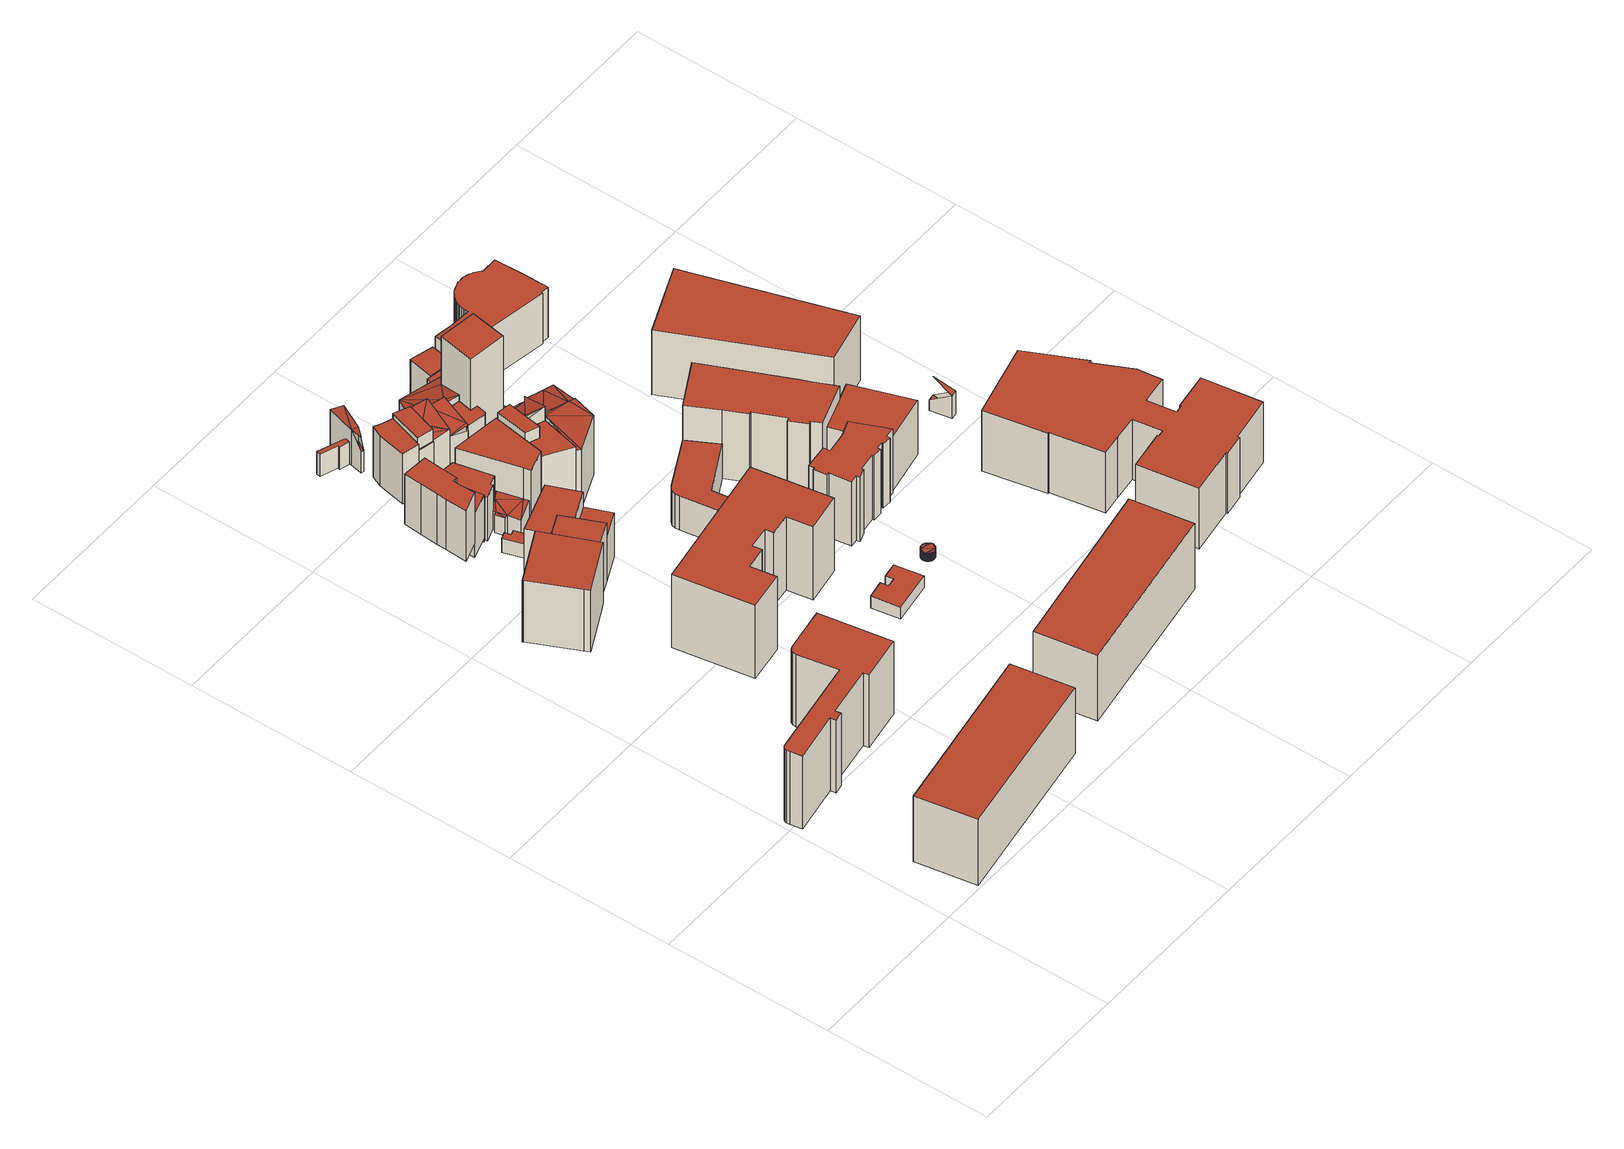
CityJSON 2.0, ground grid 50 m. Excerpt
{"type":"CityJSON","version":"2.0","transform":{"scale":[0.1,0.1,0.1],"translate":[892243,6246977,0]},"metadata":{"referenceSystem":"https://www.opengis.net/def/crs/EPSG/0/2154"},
"CityObjects":{
"building1":{"type":"Building","attributes":{"class":"Building"},"children":["building1-1"]},
"building1-1":{"type":"BuildingPart","parents":["building1"],"geometry":[{"type":"Solid","lod":"2.2","boundaries":[[[[0,1,2,3]],[[4,5,6,7]],[[7,6,2,3]],[[6,5,1,2]],[[5,4,0,1]],[[4,7,3,0]]]],"semantics":{"surfaces":[{"type":"GroundSurface"},{"type":"RoofSurface"},{"type":"WallSurface","on_footprint_edge":true}],"values":[[0,1,2,2,2,2]]}}]},
"building2":{"type":"Building","attributes":{"class":"Building"},"children":["building2-1"]},
"building2-1":{"type":"BuildingPart","parents":["building2"],"geometry":[{"type":"Solid","lod":"2.2","boundaries":[[[[8,9,10,11,12,13,14,15,16,17,18,19,20,21,22,23,24,25,26,27,28]],[[29,30,31,32,33,34,35,36,37,38,39,40,41,42,43,44,45,46,47,48,49]],[[49,48,27,28]],[[48,47,26,27]],[[47,46,25,26]],[[46,45,24,25]],[[45,44,23,24]],[[44,43,22,23]],[[43,42,21,22]],[[42,41,20,21]],[[41,40,19,20]],[[40,39,18,19]],[[39,38,17,18]],[[38,37,16,17]],[[37,36,15,16]],[[36,35,14,15]],[[35,34,13,14]],[[34,33,12,13]],[[33,32,11,12]],[[32,31,10,11]],[[31,30,9,10]],[[30,29,8,9]],[[29,49,28,8]]]],"semantics":{"surfaces":[{"type":"GroundSurface"},{"type":"RoofSurface"},{"type":"WallSurface","on_footprint_edge":true}],"values":[[0,1,2,2,2,2,2,2,2,2,2,2,2,2,2,2,2,2,2,2,2,2,2]]}}]},
"building3":{"type":"Building","attributes":{"class":"Building"},"children":["building3-1"]},
"building3-1":{"type":"BuildingPart","parents":["building3"],"geometry":[{"type":"Solid","lod":"2.2","boundaries":[[[[50,51,52,53,54,55,56]],[[57,58,59,60,61,62,63]],[[63,62,55,56]],[[62,61,54,55]],[[61,60,53,54]],[[60,59,52,53]],[[59,58,51,52]],[[58,57,50,51]],[[57,63,56,50]]]],"semantics":{"surfaces":[{"type":"GroundSurface"},{"type":"RoofSurface"},{"type":"WallSurface","on_footprint_edge":true}],"values":[[0,1,2,2,2,2,2,2,2]]}}]},
"building4":{"type":"Building","attributes":{"class":"Building"},"children":["building4-1"]},
"building4-1":{"type":"BuildingPart","parents":["building4"],"geometry":[{"type":"Solid","lod":"2.2","boundaries":[[[[64,65,66,67,68,69,70,71,72,73,74]],[[75,76,77,78,79,80,81,82,83,84,85]],[[85,84,73,74]],[[84,83,72,73]],[[83,82,71,72]],[[82,81,70,71]],[[81,80,69,70]],[[80,79,68,69]],[[79,78,67,68]],[[78,77,66,67]],[[77,76,65,66]],[[76,75,64,65]],[[75,85,74,64]]]],"semantics":{"surfaces":[{"type":"GroundSurface"},{"type":"RoofSurface"},{"type":"WallSurface","on_footprint_edge":true}],"values":[[0,1,2,2,2,2,2,2,2,2,2,2,2]]}}]},
"building5":{"type":"Building","attributes":{"class":"Building"},"children":["building5-1"]},
"building5-1":{"type":"BuildingPart","parents":["building5"],"geometry":[{"type":"Solid","lod":"2.2","boundaries":[[[[86,87,88,89,90,91,92,93,94,95]],[[96,97,98,99,100,101,102,103,104,105]],[[105,104,94,95]],[[104,103,93,94]],[[103,102,92,93]],[[102,101,91,92]],[[101,100,90,91]],[[100,99,89,90]],[[99,98,88,89]],[[98,97,87,88]],[[97,96,86,87]],[[96,105,95,86]]]],"semantics":{"surfaces":[{"type":"GroundSurface"},{"type":"RoofSurface"},{"type":"WallSurface","on_footprint_edge":true}],"values":[[0,1,2,2,2,2,2,2,2,2,2,2]]}}]},
"building6":{"type":"Building","attributes":{"class":"Building"},"children":["building6-1"]},
"building6-1":{"type":"BuildingPart","parents":["building6"],"geometry":[{"type":"Solid","lod":"2.2","boundaries":[[[[106,107,108,52]],[[109,110,111,112]],[[112,111,108,52]],[[111,110,107,108]],[[110,109,106,107]],[[109,112,52,106]]]],"semantics":{"surfaces":[{"type":"GroundSurface"},{"type":"RoofSurface"},{"type":"WallSurface","on_footprint_edge":true}],"values":[[0,1,2,2,2,2]]}}]},
"building7":{"type":"Building","attributes":{"class":"Building"},"children":["building7-1"]},
"building7-1":{"type":"BuildingPart","parents":["building7"],"geometry":[{"type":"Solid","lod":"2.2","boundaries":[[[[113,114,115,116,117,118]],[[119,120,121,122,123,124]],[[124,123,117,118]],[[123,122,116,117]],[[122,121,115,116]],[[121,120,114,115]],[[120,119,113,114]],[[119,124,118,113]]]],"semantics":{"surfaces":[{"type":"GroundSurface"},{"type":"RoofSurface"},{"type":"WallSurface","on_footprint_edge":true}],"values":[[0,1,2,2,2,2,2,2]]}}]},
"building8":{"type":"Building","attributes":{"class":"Building"},"children":["building8-1"]},
"building8-1":{"type":"BuildingPart","parents":["building8"],"geometry":[{"type":"Solid","lod":"2.2","boundaries":[[[[125,126,127,128,129,130]],[[131,132,133,134,135,136]],[[136,135,129,130]],[[135,134,128,129]],[[134,133,127,128]],[[133,132,126,127]],[[132,131,125,126]],[[131,136,130,125]]]],"semantics":{"surfaces":[{"type":"GroundSurface"},{"type":"RoofSurface"},{"type":"WallSurface","on_footprint_edge":true}],"values":[[0,1,2,2,2,2,2,2]]}}]},
"building9":{"type":"Building","attributes":{"class":"Building"},"children":["building9-1"]},
"building9-1":{"type":"BuildingPart","parents":["building9"],"geometry":[{"type":"Solid","lod":"2.2","boundaries":[[[[137,138,139,140,141,142]],[[143,144,145,146,147,148]],[[148,147,141,142]],[[147,146,140,141]],[[146,145,139,140]],[[145,144,138,139]],[[144,143,137,138]],[[143,148,142,137]]]],"semantics":{"surfaces":[{"type":"GroundSurface"},{"type":"RoofSurface"},{"type":"WallSurface","on_footprint_edge":true}],"values":[[0,1,2,2,2,2,2,2]]}}]},
"building10":{"type":"Building","attributes":{"class":"Building"},"children":["building10-1"]},
"building10-1":{"type":"BuildingPart","parents":["building10"],"geometry":[{"type":"Solid","lod":"2.2","boundaries":[[[[149,150,151,152,153,154,155,156,157]],[[158,159,160,161,162,163,164,165,166]],[[166,165,156,157]],[[165,164,155,156]],[[164,163,154,155]],[[163,162,153,154]],[[162,161,152,153]],[[161,160,151,152]],[[160,159,150,151]],[[159,158,149,150]],[[158,166,157,149]]]],"semantics":{"surfaces":[{"type":"GroundSurface"},{"type":"RoofSurface"},{"type":"WallSurface","on_footprint_edge":true}],"values":[[0,1,2,2,2,2,2,2,2,2,2]]}}]},
"building11":{"type":"Building","attributes":{"class":"Building"},"children":["building11-1"]},
"building11-1":{"type":"BuildingPart","parents":["building11"],"geometry":[{"type":"Solid","lod":"2.2","boundaries":[[[[167,168,169,170,171,172]],[[173,174,175,176,177,178]],[[178,177,171,172]],[[177,176,170,171]],[[176,175,169,170]],[[175,174,168,169]],[[174,173,167,168]],[[173,178,172,167]]]],"semantics":{"surfaces":[{"type":"GroundSurface"},{"type":"RoofSurface"},{"type":"WallSurface","on_footprint_edge":true}],"values":[[0,1,2,2,2,2,2,2]]}}]},
"building12":{"type":"Building","attributes":{"class":"Building"},"children":["building12-1"]},
"building12-1":{"type":"BuildingPart","parents":["building12"],"geometry":[{"type":"Solid","lod":"2.2","boundaries":[[[[179,180,181,182]],[[183,184,185,186]],[[186,185,181,182]],[[185,184,180,181]],[[184,183,179,180]],[[183,186,182,179]]]],"semantics":{"surfaces":[{"type":"GroundSurface"},{"type":"RoofSurface"},{"type":"WallSurface","on_footprint_edge":true}],"values":[[0,1,2,2,2,2]]}}]},
"building13":{"type":"Building","attributes":{"class":"Building"},"children":["building13-1"]},
"building13-1":{"type":"BuildingPart","parents":["building13"],"geometry":[{"type":"Solid","lod":"2.2","boundaries":[[[[187,188,189,190]],[[191,192,193,194]],[[194,193,189,190]],[[193,192,188,189]],[[192,191,187,188]],[[191,194,190,187]]]],"semantics":{"surfaces":[{"type":"GroundSurface"},{"type":"RoofSurface"},{"type":"WallSurface","on_footprint_edge":true}],"values":[[0,1,2,2,2,2]]}}]},
"building14":{"type":"Building","attributes":{"class":"Building"},"children":["building14-1"]},
"building14-1":{"type":"BuildingPart","parents":["building14"],"geometry":[{"type":"Solid","lod":"2.2","boundaries":[[[[195,196,197]],[[198,197,196]],[[199,197,200]],[[198,200,197]],[[201,202,200]],[[201,200,203]],[[198,203,200]],[[204,203,205]],[[198,205,203]],[[206,207,208,209,210,154,211,212,213,214,215]],[[198,196,214,215]],[[196,195,213,214]],[[195,197,212,213]],[[197,199,211,212]],[[199,200,154,211]],[[200,202,210,154]],[[202,201,209,210]],[[201,203,208,209]],[[203,204,207,208]],[[204,205,206,207]],[[205,198,215,206]]]],"semantics":{"surfaces":[{"type":"RoofSurface","rf_azimuth":191.7,"rf_slope":12.18},{"type":"GroundSurface"},{"type":"WallSurface","on_footprint_edge":true}],"values":[[0,0,0,0,0,0,0,0,0,1,2,2,2,2,2,2,2,2,2,2,2]]}}]},
"building15":{"type":"Building","attributes":{"class":"Building"},"children":["building15-1"]},
"building15-1":{"type":"BuildingPart","parents":["building15"],"geometry":[{"type":"MultiSurface","lod":"2.2","boundaries":[[[216,217,218]],[[219,216,218]],[[220,221,222]],[[218,223,219]],[[224,225,226,227,228,229]],[[218,217,228,229]],[[217,216,227,228]],[[216,219,226,227]],[[219,220,225,226]],[[220,222,224,225]],[[222,218,229,224]]],"semantics":{"surfaces":[{"type":"RoofSurface","rf_azimuth":335.39,"rf_slope":6.69},{"type":"RoofSurface","rf_azimuth":338.64,"rf_slope":8.21},{"type":"GroundSurface"},{"type":"WallSurface","on_footprint_edge":true}],"values":[0,0,1,0,2,3,3,3,3,3,3]}}]},
"building16":{"type":"Building","attributes":{"class":"Building"},"children":["building16-1"]},
"building16-1":{"type":"BuildingPart","parents":["building16"],"geometry":[{"type":"Solid","lod":"2.2","boundaries":[[[[230,231,232,233,234,235,236]],[[237,238,239,240,241,242,243]],[[243,242,235,236]],[[242,241,234,235]],[[241,240,233,234]],[[240,239,232,233]],[[239,238,231,232]],[[238,237,230,231]],[[237,243,236,230]]]],"semantics":{"surfaces":[{"type":"GroundSurface"},{"type":"RoofSurface"},{"type":"WallSurface","on_footprint_edge":true}],"values":[[0,1,2,2,2,2,2,2,2]]}}]},
"building17":{"type":"Building","attributes":{"class":"Building"},"children":["building17-1"]},
"building17-1":{"type":"BuildingPart","parents":["building17"],"geometry":[{"type":"Solid","lod":"2.2","boundaries":[[[[244,245,246]],[[247,245,244]],[[248,246,245]],[[249,246,248]],[[250,246,249]],[[251,252,253,254,255,256,257]],[[249,248,256,257]],[[248,245,255,256]],[[245,247,254,255]],[[247,244,253,254]],[[244,246,252,253]],[[246,250,251,252]],[[250,249,257,251]]]],"semantics":{"surfaces":[{"type":"RoofSurface","rf_azimuth":247.99,"rf_slope":16.84},{"type":"GroundSurface"},{"type":"WallSurface","on_footprint_edge":true}],"values":[[0,0,0,0,0,1,2,2,2,2,2,2,2]]}}]},
"building18":{"type":"Building","attributes":{"class":"Building"},"children":["building18-1"]},
"building18-1":{"type":"BuildingPart","parents":["building18"],"geometry":[{"type":"Solid","lod":"2.2","boundaries":[[[[258,259,260,261,262,263,264,265,266,267,268,269]],[[270,271,272,273,274,275,276,277,278,279,280,281]],[[281,280,268,269]],[[280,279,267,268]],[[279,278,266,267]],[[278,277,265,266]],[[277,276,264,265]],[[276,275,263,264]],[[275,274,262,263]],[[274,273,261,262]],[[273,272,260,261]],[[272,271,259,260]],[[271,270,258,259]],[[270,281,269,258]]]],"semantics":{"surfaces":[{"type":"GroundSurface"},{"type":"RoofSurface"},{"type":"WallSurface","on_footprint_edge":true}],"values":[[0,1,2,2,2,2,2,2,2,2,2,2,2,2]]}}]},
"building19":{"type":"Building","attributes":{"class":"Building"},"children":["building19-1"]},
"building19-1":{"type":"BuildingPart","parents":["building19"],"geometry":[{"type":"Solid","lod":"2.2","boundaries":[[[[282,283,284,285,286]],[[287,288,289,290,291]],[[291,290,285,286]],[[290,289,284,285]],[[289,288,283,284]],[[288,287,282,283]],[[287,291,286,282]]]],"semantics":{"surfaces":[{"type":"GroundSurface"},{"type":"RoofSurface"},{"type":"WallSurface","on_footprint_edge":true}],"values":[[0,1,2,2,2,2,2]]}}]},
"building20":{"type":"Building","attributes":{"class":"Building"},"children":["building20-1"]},
"building20-1":{"type":"BuildingPart","parents":["building20"],"geometry":[{"type":"MultiSurface","lod":"2.2","boundaries":[[[292,293,294]],[[295,292,296]],[[294,296,292]],[[297,298,299,300,301]],[[294,293,300,301]],[[293,292,299,300]],[[292,302,298,299]],[[302,296,297,298]],[[296,294,301,297]]],"semantics":{"surfaces":[{"type":"RoofSurface","rf_azimuth":255.62,"rf_slope":13.89},{"type":"GroundSurface"},{"type":"WallSurface","on_footprint_edge":true}],"values":[0,0,0,1,2,2,2,2,2]}}]},
"building21":{"type":"Building","attributes":{"class":"Building"},"children":["building21-1"]},
"building21-1":{"type":"BuildingPart","parents":["building21"],"geometry":[{"type":"Solid","lod":"2.2","boundaries":[[[[303,304,305,306,307,308]],[[309,310,311,312,313,314]],[[314,313,307,308]],[[313,312,306,307]],[[312,311,305,306]],[[311,310,304,305]],[[310,309,303,304]],[[309,314,308,303]]]],"semantics":{"surfaces":[{"type":"GroundSurface"},{"type":"RoofSurface"},{"type":"WallSurface","on_footprint_edge":true}],"values":[[0,1,2,2,2,2,2,2]]}}]},
"building22":{"type":"Building","attributes":{"class":"Building"},"children":["building22-1"]},
"building22-1":{"type":"BuildingPart","parents":["building22"],"geometry":[{"type":"Solid","lod":"2.2","boundaries":[[[[315,316,317,318,319,320,321,322]],[[323,324,325,326,327,328,329,330]],[[330,329,321,322]],[[329,328,320,321]],[[328,327,319,320]],[[327,326,318,319]],[[326,325,317,318]],[[325,324,316,317]],[[324,323,315,316]],[[323,330,322,315]]]],"semantics":{"surfaces":[{"type":"GroundSurface"},{"type":"RoofSurface"},{"type":"WallSurface","on_footprint_edge":true}],"values":[[0,1,2,2,2,2,2,2,2,2]]}}]},
"building23":{"type":"Building","attributes":{"class":"Building"},"children":["building23-1"]},
"building23-1":{"type":"BuildingPart","parents":["building23"],"geometry":[{"type":"Solid","lod":"2.2","boundaries":[[[[331,332,333,334,335]],[[336,337,338,339,340]],[[340,339,334,335]],[[339,338,333,334]],[[338,337,332,333]],[[337,336,331,332]],[[336,340,335,331]]]],"semantics":{"surfaces":[{"type":"GroundSurface"},{"type":"RoofSurface"},{"type":"WallSurface","on_footprint_edge":true}],"values":[[0,1,2,2,2,2,2]]}}]},
"building24":{"type":"Building","attributes":{"class":"Building"},"children":["building24-1"]},
"building24-1":{"type":"BuildingPart","parents":["building24"],"geometry":[{"type":"Solid","lod":"2.2","boundaries":[[[[341,342,343]],[[344,343,342]],[[345,343,346]],[[347,345,346]],[[344,346,343]],[[348,346,344]],[[348,344,349]],[[350,351,352,353,354,355,356,357,358]],[[344,342,357,358]],[[342,341,356,357]],[[341,343,355,356]],[[343,345,354,355]],[[345,347,353,354]],[[347,346,352,353]],[[346,348,351,352]],[[348,349,350,351]],[[349,344,358,350]]]],"semantics":{"surfaces":[{"type":"RoofSurface","rf_azimuth":75.99,"rf_slope":11.45},{"type":"GroundSurface"},{"type":"WallSurface","on_footprint_edge":true}],"values":[[0,0,0,0,0,0,0,1,2,2,2,2,2,2,2,2,2]]}}]},
"building25":{"type":"Building","attributes":{"class":"Building"},"children":["building25-1"]},
"building25-1":{"type":"BuildingPart","parents":["building25"],"geometry":[{"type":"MultiSurface","lod":"2.2","boundaries":[[[359,360,361]],[[362,363,364]],[[365,364,363]],[[366,367,368,369,370]],[[371,360,369,370]],[[360,359,368,369]],[[359,361,367,368]],[[361,364,366,367]],[[364,371,370,366]]],"semantics":{"surfaces":[{"type":"RoofSurface","rf_azimuth":84.65,"rf_slope":17.13},{"type":"RoofSurface","rf_azimuth":87.04,"rf_slope":14.15},{"type":"GroundSurface"},{"type":"WallSurface","on_footprint_edge":true}],"values":[0,1,1,2,3,3,3,3,3]}}]},
"building26":{"type":"Building","attributes":{"class":"Building"},"children":["building26-1"]},
"building26-1":{"type":"BuildingPart","parents":["building26"],"geometry":[{"type":"Solid","lod":"2.2","boundaries":[[[[372,373,374,375,376,377,378,379]],[[380,381,382,383,384,385,386,387]],[[387,386,378,379]],[[386,385,377,378]],[[385,384,376,377]],[[384,383,375,376]],[[383,382,374,375]],[[382,381,373,374]],[[381,380,372,373]],[[380,387,379,372]]]],"semantics":{"surfaces":[{"type":"GroundSurface"},{"type":"RoofSurface"},{"type":"WallSurface","on_footprint_edge":true}],"values":[[0,1,2,2,2,2,2,2,2,2]]}}]},
"building27":{"type":"Building","attributes":{"class":"Building"},"children":["building27-1"]},
"building27-1":{"type":"BuildingPart","parents":["building27"],"geometry":[{"type":"Solid","lod":"2.2","boundaries":[[[[388,389,390]],[[391,388,392]],[[390,392,388]],[[393,392,390]],[[394,393,390]],[[395,396,397,398,399,400,401]],[[390,389,400,401]],[[389,388,399,400]],[[388,391,398,399]],[[391,392,397,398]],[[392,393,396,397]],[[393,394,395,396]],[[394,390,401,395]]]],"semantics":{"surfaces":[{"type":"RoofSurface","rf_azimuth":289.64,"rf_slope":17.47},{"type":"GroundSurface"},{"type":"WallSurface","on_footprint_edge":true}],"values":[[0,0,0,0,0,1,2,2,2,2,2,2,2]]}}]},
"building28":{"type":"Building","attributes":{"class":"Building"},"children":["building28-1"]},
"building28-1":{"type":"BuildingPart","parents":["building28"],"geometry":[{"type":"Solid","lod":"2.2","boundaries":[[[[402,403,404,405]],[[406,407,408,409]],[[409,408,404,405]],[[408,407,403,404]],[[407,406,402,403]],[[406,409,405,402]]]],"semantics":{"surfaces":[{"type":"GroundSurface"},{"type":"RoofSurface"},{"type":"WallSurface","on_footprint_edge":true}],"values":[[0,1,2,2,2,2]]}}]},
"building29":{"type":"Building","attributes":{"class":"Building"},"children":["building29-1"]},
"building29-1":{"type":"BuildingPart","parents":["building29"],"geometry":[{"type":"Solid","lod":"2.2","boundaries":[[[[410,411,412]],[[413,414,415]],[[410,415,414]],[[415,410,412]],[[416,417,418,419,420,421]],[[412,411,420,421]],[[411,410,419,420]],[[410,414,418,419]],[[414,413,417,418]],[[413,415,416,417]],[[415,412,421,416]]]],"semantics":{"surfaces":[{"type":"RoofSurface","rf_azimuth":353.39,"rf_slope":13.62},{"type":"GroundSurface"},{"type":"WallSurface","on_footprint_edge":true}],"values":[[0,0,0,0,1,2,2,2,2,2,2]]}}]},
"building30":{"type":"Building","attributes":{"class":"Building"},"children":["building30-1"]},
"building30-1":{"type":"BuildingPart","parents":["building30"],"geometry":[{"type":"Solid","lod":"2.2","boundaries":[[[[422,423,424,425]],[[426,427,428,429]],[[429,428,424,425]],[[428,427,423,424]],[[427,426,422,423]],[[426,429,425,422]]]],"semantics":{"surfaces":[{"type":"GroundSurface"},{"type":"RoofSurface"},{"type":"WallSurface","on_footprint_edge":true}],"values":[[0,1,2,2,2,2]]}}]},
"building31":{"type":"Building","attributes":{"class":"Building"},"children":["building31-1"]},
"building31-1":{"type":"BuildingPart","parents":["building31"],"geometry":[{"type":"Solid","lod":"2.2","boundaries":[[[[430,431,432,433,434,435,436,437,438,439,440]],[[441,442,443,444,445,446,447,448,449,450,451]],[[451,450,439,440]],[[450,449,438,439]],[[449,448,437,438]],[[448,447,436,437]],[[447,446,435,436]],[[446,445,434,435]],[[445,444,433,434]],[[444,443,432,433]],[[443,442,431,432]],[[442,441,430,431]],[[441,451,440,430]]]],"semantics":{"surfaces":[{"type":"GroundSurface"},{"type":"RoofSurface"},{"type":"WallSurface","on_footprint_edge":true}],"values":[[0,1,2,2,2,2,2,2,2,2,2,2,2]]}}]},
"building32":{"type":"Building","attributes":{"class":"Building"},"children":["building32-1"]},
"building32-1":{"type":"BuildingPart","parents":["building32"],"geometry":[{"type":"Solid","lod":"2.2","boundaries":[[[[452,434,453,454]],[[455,456,457,458]],[[458,457,453,454]],[[457,456,434,453]],[[456,455,452,434]],[[455,458,454,452]]]],"semantics":{"surfaces":[{"type":"GroundSurface"},{"type":"RoofSurface"},{"type":"WallSurface","on_footprint_edge":true}],"values":[[0,1,2,2,2,2]]}}]},
"building33":{"type":"Building","attributes":{"class":"Building"},"children":["building33-1"]},
"building33-1":{"type":"BuildingPart","parents":["building33"],"geometry":[{"type":"Solid","lod":"2.2","boundaries":[[[[459,460,461,462,463,464,465,466,467,468]],[[469,470,471,472,473,474,475,476,477,478]],[[478,477,467,468]],[[477,476,466,467]],[[476,475,465,466]],[[475,474,464,465]],[[474,473,463,464]],[[473,472,462,463]],[[472,471,461,462]],[[471,470,460,461]],[[470,469,459,460]],[[469,478,468,459]]]],"semantics":{"surfaces":[{"type":"GroundSurface"},{"type":"RoofSurface"},{"type":"WallSurface","on_footprint_edge":true}],"values":[[0,1,2,2,2,2,2,2,2,2,2,2]]}}]},
"building34":{"type":"Building","attributes":{"class":"Building"},"children":["building34-1"]},
"building34-1":{"type":"BuildingPart","parents":["building34"],"geometry":[{"type":"Solid","lod":"2.2","boundaries":[[[[479,480,481]],[[482,479,483]],[[483,479,484]],[[481,484,479]],[[484,485,486,487,488,481]],[[480,488,481]],[[480,479,487,488]],[[479,482,486,487]],[[482,483,485,486]],[[483,484,485]]]],"semantics":{"surfaces":[{"type":"RoofSurface","rf_azimuth":299.17,"rf_slope":3.22},{"type":"GroundSurface"},{"type":"WallSurface","on_footprint_edge":true}],"values":[[0,0,0,0,1,2,2,2,2,2]]}}]},
"building35":{"type":"Building","attributes":{"class":"Building"},"children":["building35-1"]},
"building35-1":{"type":"BuildingPart","parents":["building35"],"geometry":[{"type":"Solid","lod":"2.2","boundaries":[[[[489,490,491,492,493,494,495,496,497,498,499,500,501,502,503,504,505,506]],[[507,508,509,510,511,512,513,514,515,516,517,518,519,520,521,522,523,524]],[[524,523,505,506]],[[523,522,504,505]],[[522,521,503,504]],[[521,520,502,503]],[[520,519,501,502]],[[519,518,500,501]],[[518,517,499,500]],[[517,516,498,499]],[[516,515,497,498]],[[515,514,496,497]],[[514,513,495,496]],[[513,512,494,495]],[[512,511,493,494]],[[511,510,492,493]],[[510,509,491,492]],[[509,508,490,491]],[[508,507,489,490]],[[507,524,506,489]]]],"semantics":{"surfaces":[{"type":"GroundSurface"},{"type":"RoofSurface"},{"type":"WallSurface","on_footprint_edge":true}],"values":[[0,1,2,2,2,2,2,2,2,2,2,2,2,2,2,2,2,2,2,2]]}}]},
"building36":{"type":"Building","attributes":{"class":"Building"},"children":["building36-1"]},
"building36-1":{"type":"BuildingPart","parents":["building36"],"geometry":[{"type":"Solid","lod":"2.2","boundaries":[[[[525,526,527]],[[528,529,530]],[[525,530,529]],[[531,530,532]],[[533,530,531]],[[525,532,530]],[[534,535,536]],[[537,532,538]],[[539,537,538]],[[538,532,540]],[[541,542,540]],[[538,540,542]],[[540,532,543]],[[544,543,545]],[[546,547,544]],[[543,544,547]],[[548,549,550]],[[551,544,545]],[[552,550,549]],[[553,554,552]],[[545,552,554]],[[545,550,552]],[[555,552,549]],[[543,550,545]],[[556,557,548]],[[549,548,557]],[[532,550,543]],[[550,532,558]],[[559,560,558]],[[550,558,560]],[[561,558,535]],[[562,558,563]],[[563,558,564]],[[565,563,564]],[[564,558,561]],[[566,564,561]],[[532,535,558]],[[567,568,569]],[[561,569,568]],[[570,569,535]],[[571,569,570]],[[561,535,569]],[[536,535,572]],[[573,535,574]],[[575,573,574]],[[576,574,534]],[[577,578,576]],[[574,576,578]],[[535,534,574]],[[579,534,536]],[[580,581,582]],[[534,582,581]],[[582,534,579]],[[583,582,579]],[[532,572,535]],[[584,585,586]],[[579,586,585]],[[587,586,536]],[[588,586,587]],[[589,587,536]],[[590,591,589]],[[587,589,591]],[[579,536,586]],[[525,572,532]],[[592,593,572]],[[536,572,593]],[[527,572,525]],[[594,572,595]],[[527,595,572]],[[596,595,527]],[[597,598,599,600,601,602,603,604,605,606,607,608,609,610,611,612,613,614,615,616,617,618,619,620,621,622,623,624,625,626,627,628,629,630,631,632,633,634,635,636,637,638,639,640,641,642,643,644,645,646,647,648,649,650,651,652,653,654,655,656,657,658,659,660,661,662,663,664,665,666,667,668]],[[527,526,667,668]],[[526,525,666,667]],[[525,529,665,666]],[[529,528,664,665]],[[528,530,663,664]],[[530,533,662,663]],[[533,531,661,662]],[[531,532,660,661]],[[532,537,659,660]],[[537,539,658,659]],[[539,538,657,658]],[[538,542,656,657]],[[542,541,655,656]],[[541,540,654,655]],[[540,543,653,654]],[[543,547,652,653]],[[547,546,651,652]],[[546,544,650,651]],[[544,551,649,650]],[[551,545,648,649]],[[545,554,647,648]],[[554,553,646,647]],[[553,552,645,646]],[[552,555,644,645]],[[555,549,643,644]],[[549,557,642,643]],[[557,556,641,642]],[[556,548,640,641]],[[548,550,639,640]],[[550,560,638,639]],[[560,559,637,638]],[[559,558,636,637]],[[558,562,635,636]],[[562,563,634,635]],[[563,565,633,634]],[[565,564,632,633]],[[564,566,631,632]],[[566,561,630,631]],[[561,568,629,630]],[[568,567,628,629]],[[567,569,627,628]],[[569,571,626,627]],[[571,570,625,626]],[[570,535,624,625]],[[535,573,623,624]],[[573,575,622,623]],[[575,574,621,622]],[[574,578,620,621]],[[578,577,619,620]],[[577,576,618,619]],[[576,534,617,618]],[[534,581,616,617]],[[581,580,615,616]],[[580,582,614,615]],[[582,583,613,614]],[[583,579,612,613]],[[579,585,611,612]],[[585,584,610,611]],[[584,586,609,610]],[[586,588,608,609]],[[588,587,607,608]],[[587,591,606,607]],[[591,590,605,606]],[[590,589,604,605]],[[589,536,603,604]],[[536,593,602,603]],[[593,592,601,602]],[[592,572,600,601]],[[572,594,599,600]],[[594,595,598,599]],[[595,596,597,598]],[[596,527,668,597]]]],"semantics":{"surfaces":[{"type":"RoofSurface","rf_azimuth":211.04,"rf_slope":0.855},{"type":"GroundSurface"},{"type":"WallSurface","on_footprint_edge":true}],"values":[[0,0,0,0,0,0,0,0,0,0,0,0,0,0,0,0,0,0,0,0,0,0,0,0,0,0,0,0,0,0,0,0,0,0,0,0,0,0,0,0,0,0,0,0,0,0,0,0,0,0,0,0,0,0,0,0,0,0,0,0,0,0,0,0,0,0,0,0,0,0,1,2,2,2,2,2,2,2,2,2,2,2,2,2,2,2,2,2,2,2,2,2,2,2,2,2,2,2,2,2,2,2,2,2,2,2,2,2,2,2,2,2,2,2,2,2,2,2,2,2,2,2,2,2,2,2,2,2,2,2,2,2,2,2,2,2,2,2,2,2,2,2,2]]}}]},
"building37":{"type":"Building","attributes":{"class":"Building"},"children":["building37-1"]},
"building37-1":{"type":"BuildingPart","parents":["building37"],"geometry":[{"type":"Solid","lod":"2.2","boundaries":[[[[669,670,671]],[[672,669,671]],[[673,672,671]],[[674,675,676,677,678]],[[671,670,677,678]],[[670,669,676,677]],[[669,672,675,676]],[[672,673,674,675]],[[673,671,678,674]]]],"semantics":{"surfaces":[{"type":"RoofSurface","rf_azimuth":321.03,"rf_slope":16.32},{"type":"GroundSurface"},{"type":"WallSurface","on_footprint_edge":true}],"values":[[0,0,0,1,2,2,2,2,2]]}}]},
"building38":{"type":"Building","attributes":{"class":"Building"},"children":["building38-1"]},
"building38-1":{"type":"BuildingPart","parents":["building38"],"geometry":[{"type":"Solid","lod":"2.2","boundaries":[[[[679,680,681,682,683,684,685,686,687,688,689,690,691,692,693,694,695,696,697,698,699,700,701]],[[702,703,704,705,706,707,708,709,710,711,712,713,714,715,716,717,718,719,720,721,722,723,724]],[[724,723,700,701]],[[723,722,699,700]],[[722,721,698,699]],[[721,720,697,698]],[[720,719,696,697]],[[719,718,695,696]],[[718,717,694,695]],[[717,716,693,694]],[[716,715,692,693]],[[715,714,691,692]],[[714,713,690,691]],[[713,712,689,690]],[[712,711,688,689]],[[711,710,687,688]],[[710,709,686,687]],[[709,708,685,686]],[[708,707,684,685]],[[707,706,683,684]],[[706,705,682,683]],[[705,704,681,682]],[[704,703,680,681]],[[703,702,679,680]],[[702,724,701,679]]]],"semantics":{"surfaces":[{"type":"GroundSurface"},{"type":"RoofSurface"},{"type":"WallSurface","on_footprint_edge":true}],"values":[[0,1,2,2,2,2,2,2,2,2,2,2,2,2,2,2,2,2,2,2,2,2,2,2,2]]}}]},
"building39":{"type":"Building","attributes":{"class":"Building"},"children":["building39-1"]},
"building39-1":{"type":"BuildingPart","parents":["building39"],"geometry":[{"type":"Solid","lod":"2.2","boundaries":[[[[725,726,727,728,729,730,731,732,733,465,464,734,735]],[[736,737,738,739,740,741,742,743,744,745,746,747,748]],[[748,747,734,735]],[[747,746,464,734]],[[746,745,465,464]],[[745,744,733,465]],[[744,743,732,733]],[[743,742,731,732]],[[742,741,730,731]],[[741,740,729,730]],[[740,739,728,729]],[[739,738,727,728]],[[738,737,726,727]],[[737,736,725,726]],[[736,748,735,725]]]],"semantics":{"surfaces":[{"type":"GroundSurface"},{"type":"RoofSurface"},{"type":"WallSurface","on_footprint_edge":true}],"values":[[0,1,2,2,2,2,2,2,2,2,2,2,2,2,2]]}}]},
"building40":{"type":"Building","attributes":{"class":"Building"},"children":["building40-1"]},
"building40-1":{"type":"BuildingPart","parents":["building40"],"geometry":[{"type":"Solid","lod":"2.2","boundaries":[[[[749,750,751,752,753,754,755,756,757,758,759,760,761,762,763,764,765,766,767,768,769,770,771,772,773,774,775,776,777,778,779,780,781,782,783,784,785,786,787,788,789,790,791]],[[792,793,794,795,796,797,798,799,800,801,802,803,804,805,806,807,808,809,810,811,812,813,814,815,816,817,818,819,820,821,822,823,824,825,826,827,828,829,830,831,832,833,834]],[[834,833,790,791]],[[833,832,789,790]],[[832,831,788,789]],[[831,830,787,788]],[[830,829,786,787]],[[829,828,785,786]],[[828,827,784,785]],[[827,826,783,784]],[[826,825,782,783]],[[825,824,781,782]],[[824,823,780,781]],[[823,822,779,780]],[[822,821,778,779]],[[821,820,777,778]],[[820,819,776,777]],[[819,818,775,776]],[[818,817,774,775]],[[817,816,773,774]],[[816,815,772,773]],[[815,814,771,772]],[[814,813,770,771]],[[813,812,769,770]],[[812,811,768,769]],[[811,810,767,768]],[[810,809,766,767]],[[809,808,765,766]],[[808,807,764,765]],[[807,806,763,764]],[[806,805,762,763]],[[805,804,761,762]],[[804,803,760,761]],[[803,802,759,760]],[[802,801,758,759]],[[801,800,757,758]],[[800,799,756,757]],[[799,798,755,756]],[[798,797,754,755]],[[797,796,753,754]],[[796,795,752,753]],[[795,794,751,752]],[[794,793,750,751]],[[793,792,749,750]],[[792,834,791,749]]]],"semantics":{"surfaces":[{"type":"GroundSurface"},{"type":"RoofSurface"},{"type":"WallSurface","on_footprint_edge":true}],"values":[[0,1,2,2,2,2,2,2,2,2,2,2,2,2,2,2,2,2,2,2,2,2,2,2,2,2,2,2,2,2,2,2,2,2,2,2,2,2,2,2,2,2,2,2,2]]}}]},
"building41":{"type":"Building","attributes":{"class":"Building"},"children":["building41-1"]},
"building41-1":{"type":"BuildingPart","parents":["building41"],"geometry":[{"type":"Solid","lod":"2.2","boundaries":[[[[835,836,837,838,839,840,841]],[[842,843,844,845,846,847,848]],[[848,847,840,841]],[[847,846,839,840]],[[846,845,838,839]],[[845,844,837,838]],[[844,843,836,837]],[[843,842,835,836]],[[842,848,841,835]]]],"semantics":{"surfaces":[{"type":"GroundSurface"},{"type":"RoofSurface"},{"type":"WallSurface","on_footprint_edge":true}],"values":[[0,1,2,2,2,2,2,2,2]]}}]},
"building42":{"type":"Building","attributes":{"class":"Building"},"children":["building42-1"]},
"building42-1":{"type":"BuildingPart","parents":["building42"],"geometry":[{"type":"Solid","lod":"2.2","boundaries":[[[[849,850,851,852]],[[853,854,855,856]],[[856,855,851,852]],[[855,854,850,851]],[[854,853,849,850]],[[853,856,852,849]]]],"semantics":{"surfaces":[{"type":"GroundSurface"},{"type":"RoofSurface"},{"type":"WallSurface","on_footprint_edge":true}],"values":[[0,1,2,2,2,2]]}}]},
"building43":{"type":"Building","attributes":{"class":"Building"},"children":["building43-1"]},
"building43-1":{"type":"BuildingPart","parents":["building43"],"geometry":[{"type":"MultiSurface","lod":"2.2","boundaries":[[[857,858,859]],[[860,861,862]],[[863,864,865,866]],[[860,862,865,866]],[[862,857,864,865]],[[857,859,863,864]],[[859,860,866,863]]],"semantics":{"surfaces":[{"type":"RoofSurface","rf_azimuth":41.8,"rf_slope":0.948},{"type":"RoofSurface","rf_azimuth":266.51,"rf_slope":18.78},{"type":"GroundSurface"},{"type":"WallSurface","on_footprint_edge":true}],"values":[0,1,2,3,3,3,3]}}]},
"building44":{"type":"Building","attributes":{"class":"Building"},"children":["building44-1"]},
"building44-1":{"type":"BuildingPart","parents":["building44"],"geometry":[{"type":"Solid","lod":"2.2","boundaries":[[[[867,868,869,870,871,872,873,874,875,876,877,878,879,880,881,882,883,884,885,886,887,888,889,890,891,892,893]],[[894,895,896,897,898,899,900,901,902,903,904,905,906,907,908,909,910,911,912,913,914,915,916,917,918,919,920]],[[920,919,892,893]],[[919,918,891,892]],[[918,917,890,891]],[[917,916,889,890]],[[916,915,888,889]],[[915,914,887,888]],[[914,913,886,887]],[[913,912,885,886]],[[912,911,884,885]],[[911,910,883,884]],[[910,909,882,883]],[[909,908,881,882]],[[908,907,880,881]],[[907,906,879,880]],[[906,905,878,879]],[[905,904,877,878]],[[904,903,876,877]],[[903,902,875,876]],[[902,901,874,875]],[[901,900,873,874]],[[900,899,872,873]],[[899,898,871,872]],[[898,897,870,871]],[[897,896,869,870]],[[896,895,868,869]],[[895,894,867,868]],[[894,920,893,867]]]],"semantics":{"surfaces":[{"type":"GroundSurface"},{"type":"RoofSurface"},{"type":"WallSurface","on_footprint_edge":true}],"values":[[0,1,2,2,2,2,2,2,2,2,2,2,2,2,2,2,2,2,2,2,2,2,2,2,2,2,2,2,2]]}}]}
},
"vertices":[
[649,95,10],[617,277,10],[102,188,10],[134,9,10],[649,95,244],[617,277,244],[102,188,244],[134,9,244],
[307,725,22],[298,721,22],[293,713,22],[291,701,22],[313,581,22],[28,532,22],[18,530,22],[13,526,22],[9,520,22],[9,515,22],[10,506,22],[16,471,22],[165,497,22],[167,481,22],[195,486,22],[192,502,22],[341,527,22],[344,511,22],[475,533,22],[438,747,22],[339,731,22],[307,725,281],[298,721,281],[293,713,281],[291,701,281],[313,581,281],[28,532,281],[18,530,281],[13,526,281],[9,520,281],[9,515,281],[10,506,281],[16,471,281],[165,497,281],[167,481,281],[195,486,281],[192,502,281],[341,527,281],[344,511,281],[475,533,281],[438,747,281],[339,731,281],
[120,1216,110],[273,1293,110],[269,1301,110],[202,1453,110],[45,1374,110],[46,1371,110],[112,1232,110],[120,1216,330],[273,1293,330],[269,1301,330],[202,1453,330],[45,1374,330],[46,1371,330],[112,1232,330],
[150,1672,236],[159,1671,236],[164,1671,236],[171,1777,236],[97,1783,236],[93,1728,236],[89,1676,236],[88,1647,236],[86,1582,236],[150,1604,236],[149,1654,236],[150,1672,416],[159,1671,416],[164,1671,416],[171,1777,416],[97,1783,416],[93,1728,416],[89,1676,416],[88,1647,416],[86,1582,416],[150,1604,416],[149,1654,416],
[193,1780,184],[172,1782,184],[164,1671,184],[159,1671,184],[150,1672,184],[149,1654,184],[150,1604,184],[219,1627,184],[207,1704,184],[205,1713,184],[193,1780,338],[172,1782,338],[164,1671,338],[159,1671,338],[150,1672,338],[149,1654,338],[150,1604,338],[219,1627,338],[207,1704,338],[205,1713,338],
[340,1334,110],[287,1449,110],[218,1417,110],[340,1334,320],[287,1449,320],[218,1417,320],[269,1301,320],
[255,1505,151],[288,1516,151],[271,1575,151],[256,1570,151],[251,1588,151],[231,1581,151],[255,1505,201],[288,1516,201],[271,1575,201],[256,1570,201],[251,1588,201],[231,1581,201],
[305,1408,167],[393,1448,167],[355,1540,167],[200,1487,167],[228,1422,167],[287,1449,167],[305,1408,317],[393,1448,317],[355,1540,317],[200,1487,317],[228,1422,317],[287,1449,317],
[141,2021,249],[170,2013,249],[175,2029,249],[94,2058,249],[91,2045,249],[142,2027,249],[141,2021,328],[170,2013,328],[175,2029,328],[94,2058,328],[91,2045,328],[142,2027,328],
[219,1627,169],[226,1630,169],[228,1623,169],[272,1639,169],[270,1645,169],[299,1655,169],[291,1692,169],[273,1767,169],[194,1774,169],[219,1627,323],[226,1630,323],[228,1623,323],[272,1639,323],[270,1645,323],[299,1655,323],[291,1692,323],[273,1767,323],[194,1774,323],
[190,1953,225],[175,1920,225],[159,1837,225],[210,1825,225],[242,1931,225],[212,1942,225],[190,1953,404],[175,1920,404],[159,1837,404],[210,1825,404],[242,1931,404],[212,1942,404],
[258,1818,217],[211,1829,217],[210,1825,217],[257,1814,217],[258,1818,380],[211,1829,380],[210,1825,380],[257,1814,380],
[393,1448,109],[305,1408,109],[340,1334,109],[424,1373,109],[393,1448,264],[305,1408,264],[340,1334,264],[424,1373,264],
[262,1627,232],[269,1598,233],[270,1629,234],[277,1599,234],[267,1644,234],[299,1655,242],[320,1665,246],[298,1658,242],[339,1593,247],[343,1579,247],[285,1560,234],[285,1560,169],[343,1579,169],[339,1593,169],[320,1665,169],[298,1658,169],[267,1644,169],[270,1629,169],[262,1627,169],[269,1598,169],[277,1599,169],
[226,2073,377],[191,2089,381],[168,2006,380],[187,1998,377],[168,1967,328],[187,1998,327],[160,1969,329],[160,1969,379],[160,1969,253],[168,1967,253],[187,1998,253],[226,2073,253],[191,2089,253],[168,2006,253],
[211,1829,223],[258,1818,223],[264,1835,223],[269,1854,223],[272,1862,223],[287,1911,223],[242,1931,223],[211,1829,423],[258,1818,423],[264,1835,423],[269,1854,423],[272,1862,423],[287,1911,423],[242,1931,423],
[338,1896,420],[272,1862,404],[308,1802,391],[287,1911,419],[269,1854,401],[264,1835,395],[257,1814,388],[257,1814,208],[308,1802,208],[338,1896,208],[287,1911,208],[272,1862,208],[269,1854,208],[264,1835,208],
[665,932,30],[778,951,30],[737,1185,30],[318,1113,30],[358,880,30],[472,898,30],[459,975,30],[525,986,30],[520,1013,30],[585,1022,30],[589,998,30],[652,1007,30],[665,932,290],[778,951,290],[737,1185,290],[318,1113,290],[358,880,290],[472,898,290],[459,975,290],[525,986,290],[520,1013,290],[585,1022,290],[589,998,290],[652,1007,290],
[339,1593,125],[344,1574,125],[411,1594,125],[437,1755,125],[292,1773,125],[339,1593,357],[344,1574,357],[411,1594,357],[437,1755,357],[292,1773,357],
[368,1797,370],[390,1882,392],[338,1896,391],[367,1790,368],[308,1802,367],[308,1802,195],[367,1790,195],[368,1797,195],[390,1882,195],[338,1896,195],[367,1790,346],
[517,1662,121],[467,1680,121],[460,1636,121],[420,1651,121],[411,1594,121],[491,1545,121],[517,1662,340],[467,1680,340],[460,1636,340],[420,1651,340],[411,1594,340],[491,1545,340],
[367,1790,179],[426,1781,179],[432,1785,179],[437,1815,179],[415,1818,179],[423,1861,179],[386,1867,179],[368,1797,179],[367,1790,363],[426,1781,363],[432,1785,363],[437,1815,363],[415,1818,363],[423,1861,363],[386,1867,363],[368,1797,363],
[420,1651,172],[460,1636,172],[468,1687,172],[477,1743,172],[436,1749,172],[420,1651,381],[460,1636,381],[468,1687,381],[477,1743,381],[436,1749,381],
[386,1867,386],[423,1861,386],[390,1882,383],[435,1926,373],[338,1896,383],[333,1981,367],[287,1911,383],[502,1936,367],[497,1918,371],[497,1918,250],[502,1936,250],[333,1981,250],[287,1911,250],[338,1896,250],[390,1882,250],[386,1867,250],[423,1861,250],[435,1926,250],
[477,1743,353],[468,1687,371],[529,1735,354],[529,1735,372],[468,1687,385],[517,1662,391],[467,1680,387],[517,1662,162],[529,1735,162],[477,1743,162],[468,1687,162],[467,1680,162],[467,1680,373],
[809,814,29],[813,791,29],[787,787,29],[783,810,29],[731,801,29],[745,717,29],[869,737,29],[853,821,29],[809,814,71],[813,791,71],[787,787,71],[783,810,71],[731,801,71],[745,717,71],[869,737,71],[853,821,71],
[603,1652,346],[518,1668,360],[517,1662,358],[622,1647,343],[617,1585,325],[505,1537,323],[491,1545,327],[491,1545,115],[505,1537,115],[617,1585,115],[622,1647,115],[603,1652,115],[518,1668,115],[517,1662,115],
[415,1818,164],[530,1803,164],[547,1911,164],[435,1926,164],[415,1818,544],[530,1803,544],[547,1911,544],[435,1926,544],
[594,1726,347],[529,1735,363],[518,1668,364],[622,1647,338],[630,1722,339],[603,1652,343],[603,1652,123],[622,1647,123],[630,1722,123],[594,1726,123],[529,1735,123],[518,1668,123],
[742,299,10],[774,120,10],[1289,207,10],[1258,390,10],[742,299,244],[774,120,244],[1289,207,244],[1258,390,244],
[559,1909,172],[562,1926,172],[563,1944,172],[543,1948,172],[546,1975,172],[462,1990,172],[454,1949,172],[502,1936,172],[497,1918,172],[538,1912,172],[547,1911,172],[559,1909,331],[562,1926,331],[563,1944,331],[543,1948,331],[546,1975,331],[462,1990,331],[454,1949,331],[502,1936,331],[497,1918,331],[538,1912,331],[547,1911,331],
[474,1988,172],[557,2045,172],[489,2064,172],[474,1988,334],[546,1975,334],[557,2045,334],[489,2064,334],
[656,1358,31],[657,1345,31],[684,1176,31],[737,1185,31],[720,1293,31],[866,1370,31],[817,1458,31],[674,1384,31],[666,1379,31],[659,1370,31],[656,1358,153],[657,1345,153],[684,1176,153],[737,1185,153],[720,1293,153],[866,1370,153],[817,1458,153],[674,1384,153],[666,1379,153],[659,1370,153],
[630,1722,134],[630,1718,134],[685,1727,133],[629,1722,134],[629,1732,134],[683,1739,133],[629,1732,133],[629,1722,133],[630,1722,133],[630,1718,133],
[689,2015,122],[645,2021,122],[555,2036,122],[546,1975,122],[543,1948,122],[542,1940,122],[540,1920,122],[538,1912,122],[547,1911,122],[531,1807,122],[608,1801,122],[636,1797,122],[640,1794,122],[662,1782,122],[666,1830,122],[612,1849,122],[631,1981,122],[685,1976,122],[689,2015,190],[645,2021,190],[555,2036,190],[546,1975,190],[543,1948,190],[542,1940,190],[540,1920,190],[538,1912,190],[547,1911,190],[531,1807,190],[608,1801,190],[636,1797,190],[640,1794,190],[662,1782,190],[666,1830,190],[612,1849,190],[631,1981,190],[685,1976,190],
[969,781,71],[970,783,71],[970,784,71],[968,778,71],[969,779,71],[967,776,71],[965,774,71],[964,773,71],[966,775,71],[949,807,71],[939,803,71],[969,796,71],[962,772,71],[959,770,71],[961,771,71],[954,769,71],[956,769,71],[958,769,71],[953,768,71],[948,769,71],[944,769,71],[949,768,71],[951,768,71],[934,778,71],[937,774,71],[933,780,71],[946,769,71],[940,772,71],[941,771,71],[943,770,71],[938,773,71],[935,777,71],[936,775,71],[932,784,71],[932,783,71],[933,781,71],[933,795,71],[932,786,71],[931,788,71],[932,791,71],[932,790,71],[932,793,71],[934,798,71],[933,796,71],[935,799,71],[937,802,71],[936,801,71],[970,791,71],[940,804,71],[943,806,71],[941,805,71],[948,807,71],[946,807,71],[944,806,71],[958,806,71],[953,807,71],[951,807,71],[955,807,71],[956,807,71],[961,805,71],[959,806,71],[962,804,71],[965,802,71],[964,803,71],[968,798,71],[967,799,71],[966,800,71],[970,793,71],[970,794,71],[971,789,71],[971,788,71],[971,786,71],[971,786,44],[971,788,44],[971,789,44],[970,791,44],[970,793,44],[970,794,44],[969,796,44],[968,798,44],[967,799,44],[966,800,44],[965,802,44],[964,803,44],[962,804,44],[961,805,44],[959,806,44],[958,806,44],[956,807,44],[955,807,44],[953,807,44],[951,807,44],[949,807,44],[948,807,44],[946,807,44],[944,806,44],[943,806,44],[941,805,44],[940,804,44],[939,803,44],[937,802,44],[936,801,44],[935,799,44],[934,798,44],[933,796,44],[933,795,44],[932,793,44],[932,791,44],[932,790,44],[931,788,44],[932,786,44],[932,784,44],[932,783,44],[933,781,44],[933,780,44],[934,778,44],[935,777,44],[936,775,44],[937,774,44],[938,773,44],[940,772,44],[941,771,44],[943,770,44],[944,769,44],[946,769,44],[948,769,44],[949,768,44],[951,768,44],[953,768,44],[954,769,44],[956,769,44],[958,769,44],[959,770,44],[961,771,44],[962,772,44],[964,773,44],[965,774,44],[966,775,44],[967,776,44],[968,778,44],[969,779,44],[969,781,44],[970,783,44],[970,784,44],
[692,1667,148],[708,1654,142],[738,1690,142],[685,1706,157],[702,1724,156],[702,1724,108],[685,1706,108],[692,1667,108],[708,1654,108],[738,1690,108],
[927,1078,31],[925,1098,31],[854,1089,31],[857,1072,31],[849,1071,31],[855,1032,31],[863,1033,31],[873,969,31],[896,972,31],[898,961,31],[926,971,31],[925,976,31],[979,984,31],[980,980,31],[1008,980,31],[1007,988,31],[1027,991,31],[1027,987,31],[1054,986,31],[1053,995,31],[1083,999,31],[1036,1105,31],[990,1087,31],[927,1078,260],[925,1098,260],[854,1089,260],[857,1072,260],[849,1071,260],[855,1032,260],[863,1033,260],[873,969,260],[896,972,260],[898,961,260],[926,971,260],[925,976,260],[979,984,260],[980,980,260],[1008,980,260],[1007,988,260],[1027,991,260],[1027,987,260],[1054,986,260],[1053,995,260],[1083,999,260],[1036,1105,260],[990,1087,260],
[944,1221,31],[933,1217,31],[958,1166,31],[967,1170,31],[981,1142,31],[1110,1186,31],[1081,1249,31],[1067,1280,31],[952,1531,31],[896,1306,31],[903,1309,31],[944,1221,276],[933,1217,276],[958,1166,276],[967,1170,276],[981,1142,276],[1110,1186,276],[1081,1249,276],[1067,1280,276],[952,1531,276],[817,1458,276],[866,1370,276],[896,1306,276],[903,1309,276],
[929,2133,110],[880,2132,110],[878,2135,110],[873,2140,110],[868,2144,110],[862,2148,110],[856,2151,110],[850,2154,110],[844,2156,110],[837,2158,110],[831,2159,110],[824,2159,110],[817,2159,110],[810,2159,110],[804,2157,110],[797,2155,110],[791,2153,110],[785,2150,110],[779,2147,110],[774,2143,110],[769,2138,110],[764,2134,110],[760,2128,110],[756,2123,110],[752,2117,110],[750,2111,110],[747,2105,110],[746,2098,110],[745,2091,110],[744,2085,110],[744,2078,110],[744,2076,110],[677,2081,110],[649,2085,110],[624,2089,110],[617,2025,110],[645,2021,110],[704,2013,110],[702,2002,110],[907,1966,110],[908,1972,110],[933,1969,110],[932,2047,110],[929,2133,290],[880,2132,290],[878,2135,290],[873,2140,290],[868,2144,290],[862,2148,290],[856,2151,290],[850,2154,290],[844,2156,290],[837,2158,290],[831,2159,290],[824,2159,290],[817,2159,290],[810,2159,290],[804,2157,290],[797,2155,290],[791,2153,290],[785,2150,290],[779,2147,290],[774,2143,290],[769,2138,290],[764,2134,290],[760,2128,290],[756,2123,290],[752,2117,290],[750,2111,290],[747,2105,290],[746,2098,290],[745,2091,290],[744,2085,290],[744,2078,290],[744,2076,290],[677,2081,290],[649,2085,290],[624,2089,290],[617,2025,290],[645,2021,290],[704,2013,290],[702,2002,290],[907,1966,290],[908,1972,290],[933,1969,290],[932,2047,290],
[1010,1152,38],[1027,1102,38],[1036,1105,38],[1083,999,38],[1223,1027,38],[1160,1204,38],[1110,1186,38],[1010,1152,232],[1027,1102,232],[1036,1105,232],[1083,999,232],[1223,1027,232],[1160,1204,232],[1110,1186,232],
[1181,1763,53],[976,1675,53],[1175,1254,53],[1331,1290,53],[1181,1763,283],[976,1675,283],[1175,1254,283],[1331,1290,283],
[1365,1099,73],[1376,1036,73],[1385,1102,73],[1395,1039,119],[1385,1102,140],[1376,1036,118],[1385,1102,37],[1365,1099,37],[1376,1036,37],[1395,1039,37],
[1334,702,9],[1338,703,9],[1368,546,9],[1429,555,9],[1501,564,9],[1514,479,9],[1494,476,9],[1494,480,9],[1380,462,9],[1409,284,9],[1549,306,9],[1550,302,9],[1613,312,9],[1612,317,9],[1747,340,9],[1721,516,9],[1612,499,9],[1613,495,9],[1589,491,9],[1575,577,9],[1658,588,9],[1651,638,9],[1648,662,9],[1594,770,9],[1602,772,9],[1520,939,9],[1297,883,9],[1334,702,224],[1338,703,224],[1368,546,224],[1429,555,224],[1501,564,224],[1514,479,224],[1494,476,224],[1494,480,224],[1380,462,224],[1409,284,224],[1549,306,224],[1550,302,224],[1613,312,224],[1612,317,224],[1747,340,224],[1721,516,224],[1612,499,224],[1613,495,224],[1589,491,224],[1575,577,224],[1658,588,224],[1651,638,224],[1648,662,224],[1594,770,224],[1602,772,224],[1520,939,224],[1297,883,224]
]}
